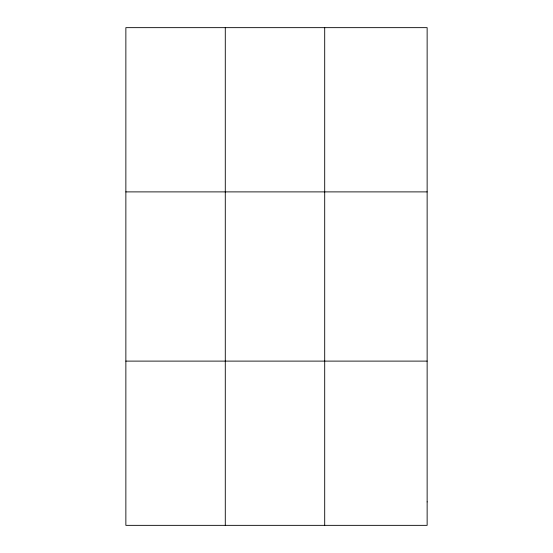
<?xml version="1.0" encoding="UTF-8"?>
<svg xmlns="http://www.w3.org/2000/svg" width="553" height="553" viewBox="0 0 553 553"><rect width="100%" height="100%" fill="white"/><g stroke="black" fill="none" stroke-linecap="round" stroke-linejoin="round"><path stroke-width="0.83" d="M225.285 27.65L225.285 525.35M324.701 27.65L324.701 525.35M125.863 191.891L427.137 191.891M125.863 361.109L427.137 361.109M427.137 501.889L427.137 525.35L125.863 525.35L125.863 27.65L427.137 27.65L427.137 501.889"/></g></svg>
